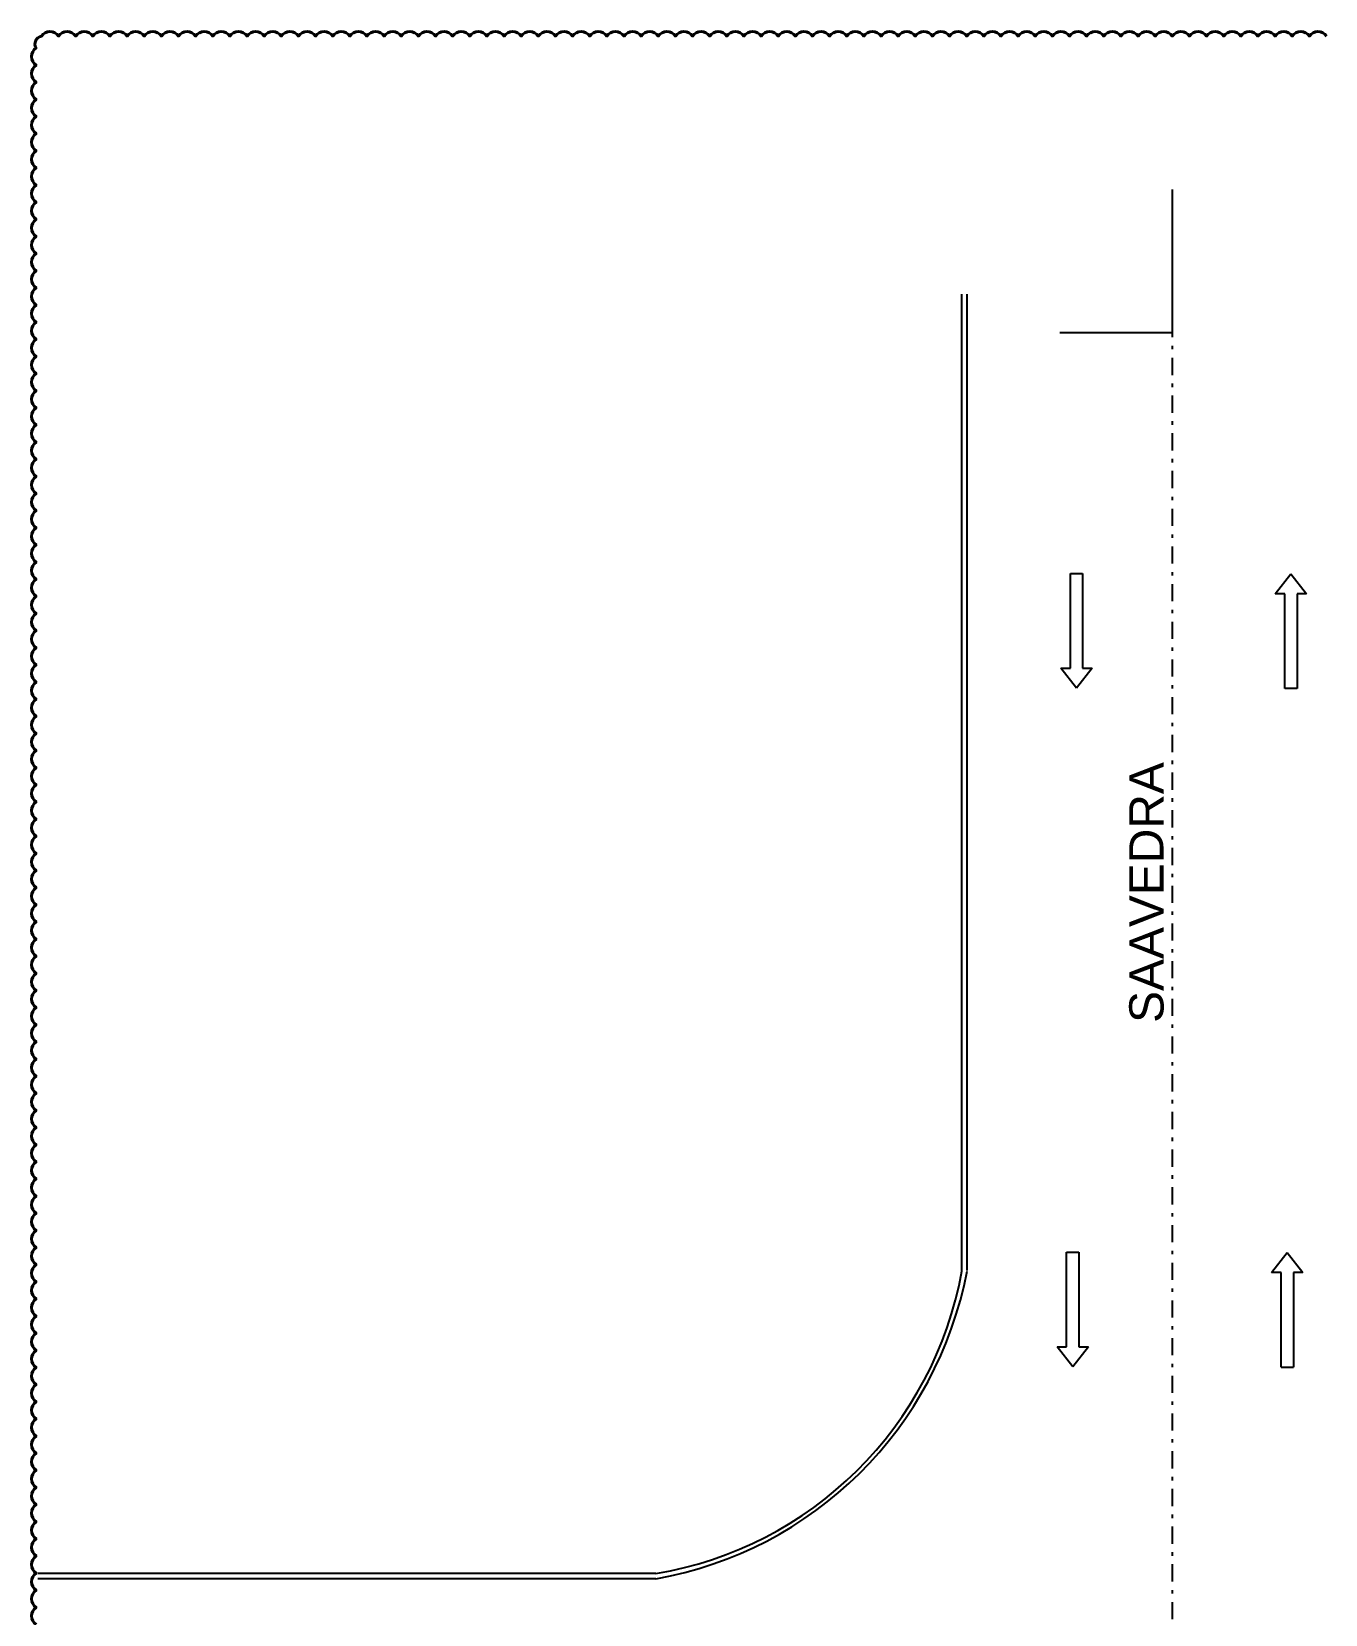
# Model space of a CAD drawing. Header units: millimetres. Extents: x 2448 to 2576, y 1154 to 1321.
# Drawn here: x 2455.12 to 2492.87, y 1187.52 to 1233.7 of the extents above; entities that cross this region are included whole.
import ezdxf

# ---------------------------------------------------------------- set-up
doc = ezdxf.new("R2010")
doc.units = ezdxf.units.MM
doc.linetypes.add('X-REF T19$0$xbase-CPL$0$DASHDOT', pattern=[1, 0.5, -0.25, 0, -0.25])
doc.layers.add('X-REF T19$0$A-CORDONES', color=1, linetype='Continuous')
doc.styles.add('X-REF T19$0$Arial', font='arial.ttf', dxfattribs={"height": 0.25})

msp = doc.modelspace()

# ---------------------------------------------------------------- linework, layer by layer
for p, q in [((2488.415, 1224.908), (2488.415, 1229.091)), ((2488.415, 1224.908), (2485.122, 1224.908)), ((2485.432, 1217.888), (2485.787, 1217.888)), ((2485.432, 1215.122), (2485.432, 1217.888)), ((2485.787, 1217.888), (2485.787, 1215.122)), ((2491.411, 1217.294), (2491.868, 1217.879)), ((2491.868, 1217.879), (2492.325, 1217.294)), ((2491.69, 1217.294), (2491.411, 1217.294)), ((2491.69, 1214.529), (2491.69, 1217.294)), ((2492.325, 1217.294), (2492.046, 1217.294)), ((2492.046, 1217.294), (2492.046, 1214.529)), ((2485.609, 1214.538), (2485.152, 1215.122)), ((2485.152, 1215.122), (2485.432, 1215.122)), ((2486.067, 1215.122), (2485.609, 1214.538)), ((2485.787, 1215.122), (2486.067, 1215.122)), ((2492.046, 1214.529), (2491.69, 1214.529)), ((2485.322, 1198.089), (2485.678, 1198.089)), ((2485.322, 1195.324), (2485.322, 1198.089)), ((2485.678, 1198.089), (2485.678, 1195.324)), ((2491.302, 1197.496), (2491.759, 1198.08)), ((2491.759, 1198.08), (2492.216, 1197.496)), ((2491.581, 1197.496), (2491.302, 1197.496)), ((2491.581, 1194.73), (2491.581, 1197.496)), ((2492.216, 1197.496), (2491.937, 1197.496)), ((2491.937, 1197.496), (2491.937, 1194.73)), ((2485.5, 1194.739), (2485.043, 1195.324)), ((2485.043, 1195.324), (2485.322, 1195.324)), ((2485.957, 1195.324), (2485.5, 1194.739)), ((2485.678, 1195.324), (2485.957, 1195.324)), ((2491.581, 1194.73), (2491.937, 1194.73))]:
    msp.add_line(p, q)
at = {"linetype": 'X-REF T19$0$xbase-CPL$0$DASHDOT'}
msp.add_line((2488.415, 1167.578), (2488.415, 1224.908), dxfattribs=at)
at = {"lineweight": 40}
msp.add_lwpolyline([(2492.905, 1233.566, 0.520567), (2492.405, 1233.566, 0.520567), (2491.905, 1233.566, 0.520567), (2491.405, 1233.566, 0.520567), (2490.905, 1233.566, 0.520567), (2490.405, 1233.566, 0.520567), (2489.905, 1233.566, 0.520567), (2489.405, 1233.566, 0.520567), (2488.905, 1233.566, 0.520567), (2488.405, 1233.566, 0.520567), (2487.905, 1233.566, 0.520567), (2487.405, 1233.566, 0.520567), (2486.905, 1233.566, 0.520567), (2486.405, 1233.566, 0.520567), (2485.905, 1233.566, 0.520567), (2485.405, 1233.566, 0.520567), (2484.905, 1233.566, 0.520567), (2484.405, 1233.566, 0.520567), (2483.905, 1233.566, 0.520567), (2483.405, 1233.566, 0.520567), (2482.905, 1233.566, 0.520567), (2482.405, 1233.566, 0.520567), (2481.905, 1233.566, 0.520567), (2481.405, 1233.566, 0.520567), (2480.905, 1233.566, 0.520567), (2480.405, 1233.566, 0.520567), (2479.905, 1233.566, 0.520567), (2479.405, 1233.566, 0.520567), (2478.905, 1233.566, 0.520567), (2478.405, 1233.566, 0.520567), (2477.905, 1233.566, 0.520567), (2477.405, 1233.566, 0.520567), (2476.905, 1233.566, 0.520567), (2476.405, 1233.566, 0.520567), (2475.905, 1233.566, 0.520567), (2475.405, 1233.566, 0.520567), (2474.905, 1233.566, 0.520567), (2474.405, 1233.566, 0.520567), (2473.905, 1233.566, 0.520567), (2473.405, 1233.566, 0.520567), (2472.905, 1233.566, 0.520567), (2472.405, 1233.566, 0.520567), (2471.905, 1233.566, 0.520567), (2471.405, 1233.566, 0.520567), (2470.905, 1233.566, 0.520567), (2470.405, 1233.566, 0.520567), (2469.905, 1233.566, 0.520567), (2469.405, 1233.566, 0.520567), (2468.905, 1233.566, 0.520567), (2468.405, 1233.566, 0.520567), (2467.905, 1233.566, 0.520567), (2467.405, 1233.566, 0.520567), (2466.905, 1233.566, 0.520567), (2466.405, 1233.566, 0.520567), (2465.905, 1233.566, 0.520567), (2465.405, 1233.566, 0.520567), (2464.905, 1233.566, 0.520567), (2464.405, 1233.566, 0.520567), (2463.905, 1233.566, 0.520567), (2463.405, 1233.566, 0.520567), (2462.905, 1233.566, 0.520567), (2462.405, 1233.566, 0.520567), (2461.905, 1233.566, 0.520567), (2461.405, 1233.566, 0.520567), (2460.905, 1233.566, 0.520567), (2460.405, 1233.566, 0.520567), (2459.905, 1233.566, 0.520567), (2459.405, 1233.566, 0.520567), (2458.905, 1233.566, 0.520567), (2458.405, 1233.566, 0.520567), (2457.905, 1233.566, 0.520567), (2457.405, 1233.566, 0.520567), (2456.905, 1233.566, 0.520567), (2456.405, 1233.566, 0.520567), (2455.905, 1233.566, 0.520567), (2455.405, 1233.566, 0.520567), (2455.25, 1233.221, 0.520567), (2455.25, 1232.721, 0.520567), (2455.25, 1232.221, 0.520567), (2455.25, 1231.721, 0.520567), (2455.25, 1231.221, 0.520567), (2455.25, 1230.721, 0.520567), (2455.25, 1230.221, 0.520567), (2455.25, 1229.721, 0.520567), (2455.25, 1229.221, 0.520567), (2455.25, 1228.721, 0.520567), (2455.25, 1228.221, 0.520567), (2455.25, 1227.721, 0.520567), (2455.25, 1227.221, 0.520567), (2455.25, 1226.721, 0.520567), (2455.25, 1226.221, 0.520567), (2455.25, 1225.721, 0.520567), (2455.25, 1225.221, 0.520567), (2455.25, 1224.721, 0.520567), (2455.25, 1224.221, 0.520567), (2455.25, 1223.721, 0.520567), (2455.25, 1223.221, 0.520567), (2455.25, 1222.721, 0.520567), (2455.25, 1222.221, 0.520567), (2455.25, 1221.721, 0.520567), (2455.25, 1221.221, 0.520567), (2455.25, 1220.721, 0.520567), (2455.25, 1220.221, 0.520567), (2455.25, 1219.721, 0.520567), (2455.25, 1219.221, 0.520567), (2455.25, 1218.721, 0.520567), (2455.25, 1218.221, 0.520567), (2455.25, 1217.721, 0.520567), (2455.25, 1217.221, 0.520567), (2455.25, 1216.721, 0.520567), (2455.25, 1216.221, 0.520567), (2455.25, 1215.721, 0.520567), (2455.25, 1215.221, 0.520567), (2455.25, 1214.721, 0.520567), (2455.25, 1214.221, 0.520567), (2455.25, 1213.721, 0.520567), (2455.25, 1213.221, 0.520567), (2455.25, 1212.721, 0.520567), (2455.25, 1212.221, 0.520567), (2455.25, 1211.721, 0.520567), (2455.25, 1211.221, 0.520567), (2455.25, 1210.721, 0.520567), (2455.25, 1210.221, 0.520567), (2455.25, 1209.721, 0.520567), (2455.25, 1209.221, 0.520567), (2455.25, 1208.721, 0.520567), (2455.25, 1208.221, 0.520567), (2455.25, 1207.721, 0.520567), (2455.25, 1207.221, 0.520567), (2455.25, 1206.721, 0.520567), (2455.25, 1206.221, 0.520567), (2455.25, 1205.721, 0.520567), (2455.25, 1205.221, 0.520567), (2455.25, 1204.721, 0.520567), (2455.25, 1204.221, 0.520567), (2455.25, 1203.721, 0.520567), (2455.25, 1203.221, 0.520567), (2455.25, 1202.721, 0.520567), (2455.25, 1202.221, 0.520567), (2455.25, 1201.721, 0.520567), (2455.25, 1201.221, 0.520567), (2455.25, 1200.721, 0.520567), (2455.25, 1200.221, 0.520567), (2455.25, 1199.721, 0.520567), (2455.25, 1199.221, 0.520567), (2455.25, 1198.721, 0.520567), (2455.25, 1198.221, 0.520567), (2455.25, 1197.721, 0.520567), (2455.25, 1197.221, 0.520567), (2455.25, 1196.721, 0.520567), (2455.25, 1196.221, 0.520567), (2455.25, 1195.721, 0.520567), (2455.25, 1195.221, 0.520567), (2455.25, 1194.721, 0.520567), (2455.25, 1194.221, 0.520567), (2455.25, 1193.721, 0.520567), (2455.25, 1193.221, 0.520567), (2455.25, 1192.721, 0.520567), (2455.25, 1192.221, 0.520567), (2455.25, 1191.721, 0.520567), (2455.25, 1191.221, 0.520567), (2455.25, 1190.721, 0.520567), (2455.25, 1190.221, 0.520567), (2455.25, 1189.721, 0.520567), (2455.25, 1189.221, 0.520567), (2455.25, 1188.721, 0.520567), (2455.25, 1188.221, 0.520567), (2455.25, 1187.721, 0.520567), (2455.25, 1187.221, 0.520567)], format="xyb", dxfattribs=at)
at = {"layer": 'X-REF T19$0$A-CORDONES', "linetype": 'Continuous'}
for p, q in [((2482.265, 1197.536), (2482.265, 1226.033)), ((2482.42, 1197.552), (2482.42, 1226.033)), ((2473.334, 1188.707), (2455.296, 1188.707)), ((2473.334, 1188.557), (2455.296, 1188.557))]:
    msp.add_line(p, q, dxfattribs=at)
for centre, radius, start, end in [((2471.528, 1199.466), 10.91, 279.5294, 349.808), ((2471.369, 1199.626), 11.243, 280.0654, 349.283)]:
    msp.add_arc(centre, radius, start, end, dxfattribs=at)

# ---------------------------------------------------------------- texts
at = {"insert": (2487.149, 1204.775), "char_height": 1, "attachment_point": 1, "rotation": 90, "style": 'X-REF T19$0$Arial'}
msp.add_mtext_dynamic_manual_height_columns('SAAVEDRA', width=35.39041, gutter_width=12.5, heights=[0], dxfattribs=at)

doc.saveas('drawing.dxf')
